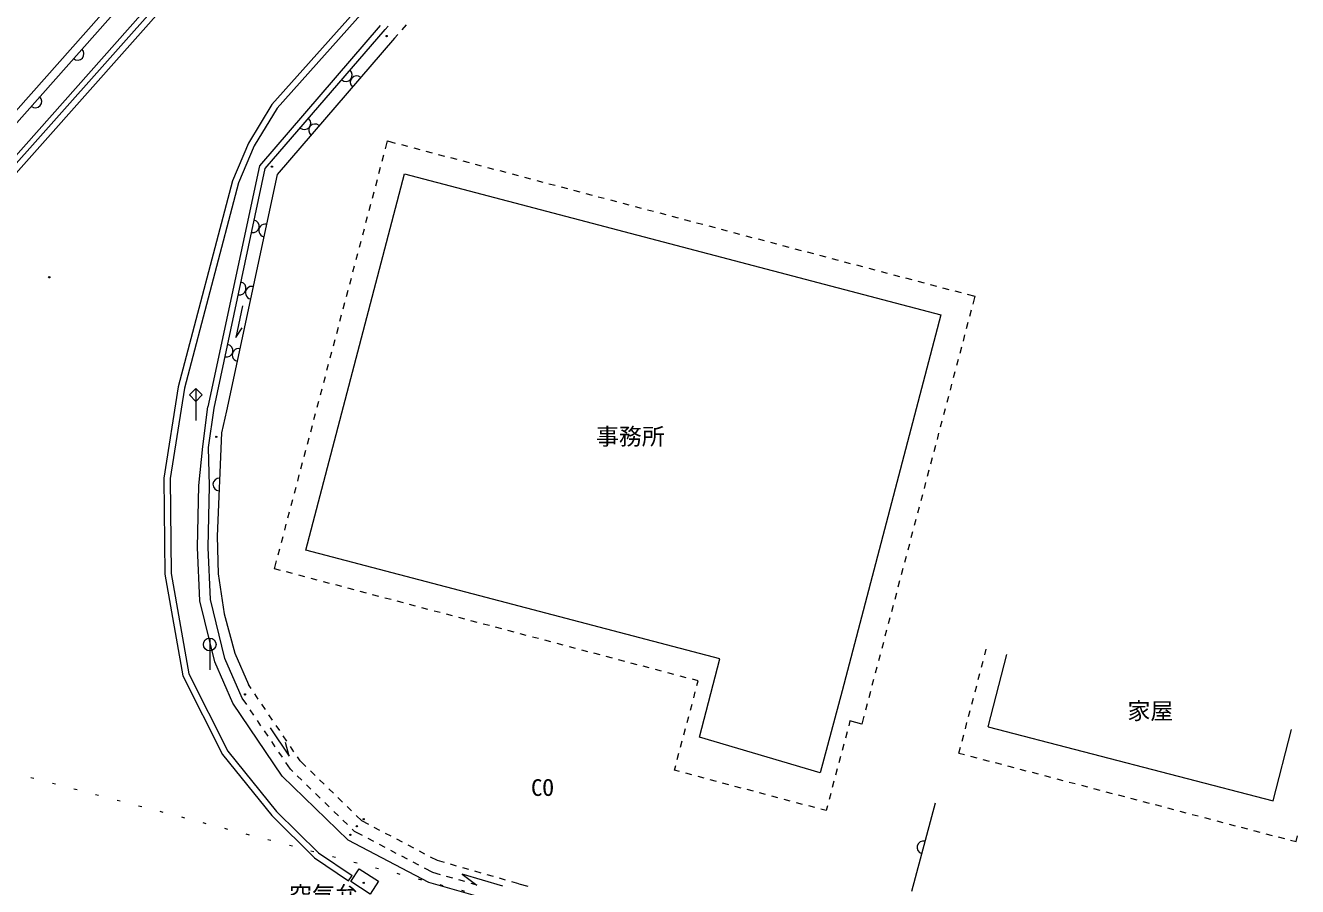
# Model space of a CAD drawing. Units: millimetres on the paper, with parts at other scales. Extents: x -4217 to 649, y -3995 to 278.
# Drawn here: x -226.8 to -126.8, y -688.1 to -620.4 of the extents above; entities that cross this region are included whole.
import ezdxf
from ezdxf.enums import TextEntityAlignment as Align

# ---------------------------------------------------------------- set-up
doc = ezdxf.new("R2010")
doc.units = ezdxf.units.MM
doc.linetypes.add('DOTTED', pattern=[1.75, 0.25, -1.5])
for name, color, linetype, lineweight in [('0-1_S-BGD', 134, 'Continuous', 18), ('0-9_標高点', 134, 'Continuous', 18), ('0-A_S-BGD', 134, 'Continuous', 18), ('0-B_S-BGD', 134, 'Continuous', 18), ('0-C_S-BGD', 134, 'Continuous', 18), ('0-F_S-BGD', 134, 'Continuous', 18), ('1-1_S-BGD', 134, 'Continuous', 18)]:
    doc.layers.add(name, color=color, linetype=linetype, lineweight=lineweight)
doc.styles.add('ＭＳ ゴシック', font='')
doc.styles.get('ＭＳ ゴシック').set_extended_font_data('MS Gothic')

msp = doc.modelspace()

# ---------------------------------------------------------------- linework, layer by layer
at = {"layer": '0-1_S-BGD'}
for p, q in [((-191.982, -590.559), (-231.68, -635.324)), ((-243.89, -649.701), (-208.697, -610.101)), ((-243.517, -650.033), (-208.323, -610.433)), ((-151.104, -675.554), (-149.628, -669.862)), ((-162.574, -672.724), (-164.307, -679.157)), ((-151.104, -675.554), (-128.715, -681.357)), ((-128.715, -681.357), (-127.261, -675.751)), ((-201.387, -687.644), (-201.107, -687.23))]:
    msp.add_line(p, q, dxfattribs=at)
for points in [[(-146.876, -533.852), (-148.149, -537.255), (-150.808, -540.612), (-245.791, -647.72), (-262.382, -665.67), (-280.711, -684.732)], [(-198.229, -619.687), (-199.557, -618.614), (-199.894, -618.207), (-207.404, -626.637), (-209.257, -629.671), (-210.517, -632.641), (-214.777, -648.837), (-215.894, -656.004), (-215.827, -663.547), (-214.414, -671.541), (-211.284, -677.721), (-207.417, -682.527), (-204.054, -685.841), (-201.387, -687.644)], [(-199.557, -618.614), (-207, -626.936), (-208.811, -629.9), (-210.043, -632.803), (-214.287, -648.94), (-215.393, -656.041), (-215.327, -663.501), (-213.934, -671.381), (-210.861, -677.448), (-207.046, -682.192), (-203.736, -685.452), (-201.107, -687.23)], [(-198.892, -620.434), (-208.393, -631.455), (-212.433, -650.41)], [(-172.201, -670.198), (-204.744, -661.657), (-196.985, -632.094), (-154.815, -643.16), (-162.574, -672.724)], [(-209.729, -642.457), (-210.234, -644.942), (-209.745, -644.187)], [(-210.474, -673.691), (-211.886, -670.442), (-213.072, -665.655), (-213.264, -661.46), (-213.147, -656.594), (-212.83, -653.517), (-212.433, -650.41)], [(-212.314, -656.614), (-212.394, -653.607), (-211.944, -650.514)], [(-164.307, -679.157), (-173.807, -676.361), (-172.201, -670.198)], [(-188.477, -689.657), (-195.082, -687.768), (-201.421, -684.443), (-206.592, -679.412), (-210.474, -673.691)], [(-207.535, -675.615), (-206.058, -677.858), (-206.351, -676.785)], [(-189.257, -688.064), (-192.455, -687.126), (-191.286, -687.987)]]:
    msp.add_lwpolyline(points, dxfattribs=at)
msp.add_lwpolyline([(-200.56, -686.701), (-199.027, -687.684), (-199.676, -688.696), (-201.209, -687.713)], close=True, dxfattribs=at)
at = {"layer": '0-9_標高点'}
for centre, radius in [((-198.387, -621.267), 0.05), ((-198.387, -621.267), 0.0333), ((-207.407, -631.527), 0.05), ((-207.407, -631.527), 0.0333), ((-224.91, -640.217), 0.05), ((-224.91, -640.217), 0.0333), ((-211.78, -652.761), 0.05), ((-211.78, -652.761), 0.0333), ((-209.52, -673.001), 0.05), ((-209.52, -673.001), 0.0333), ((-200.194, -682.801), 0.05), ((-200.194, -682.801), 0.0333), ((-200.73, -683.361), 0.05), ((-200.73, -683.361), 0.0333), ((-201.234, -684.037), 0.05), ((-201.234, -684.037), 0.0333), ((-200.194, -687.807), 0.05), ((-200.194, -687.807), 0.0333)]:
    msp.add_circle(centre, radius, dxfattribs=at)
at = {"layer": '0-A_S-BGD'}
msp.add_line((-213.39, -648.971), (-213.39, -651.471), dxfattribs=at)
msp.add_lwpolyline([(-213.39, -649.971), (-213.89, -649.471), (-213.39, -648.971), (-212.89, -649.471)], close=True, dxfattribs=at)
at = {"layer": '0-B_S-BGD'}
msp.add_line((-212.294, -668.577), (-212.294, -671.077), dxfattribs=at)
msp.add_circle((-212.294, -669.077), 0.5, dxfattribs=at)
at = {"layer": '0-C_S-BGD', "linetype": 'DOTTED'}
msp.add_line((-160.081, -696.894), (-281.548, -665.115), dxfattribs=at)
at = {"layer": '0-F_S-BGD'}
msp.add_line((-155.264, -681.545), (-157.124, -688.494), dxfattribs=at)
for points in [[(-280.23, -685.194), (-261.897, -666.127), (-245.297, -648.167), (-150.297, -541.041), (-147.557, -537.581), (-146.217, -533.754)], [(-211.944, -650.514), (-207.93, -631.684), (-198.514, -620.761)], [(-197.761, -621.419), (-207.006, -632.143), (-210.966, -650.723)], [(-210.966, -650.723), (-211.38, -652.441), (-211.697, -660.577), (-211.627, -663.514), (-211.15, -666.677), (-210.33, -669.761), (-209.254, -672.223)], [(-209.74, -673.287), (-211.094, -670.174), (-212.244, -665.534), (-212.43, -661.451), (-212.314, -656.614)]]:
    msp.add_lwpolyline(points, dxfattribs=at)
for centre, start, end in [((-222.678, -622.661), 228.43337, 48.43337), ((-201.59, -624.329), 229.23639, 49.23639), ((-200.751, -624.888), 49.23639, 229.23639), ((-225.995, -626.402), 228.43337, 48.43337), ((-204.854, -628.116), 229.23639, 49.23639), ((-204.016, -628.675), 49.23639, 229.23639), ((-208.895, -636.209), 257.96829, 77.96829), ((-207.943, -636.543), 77.96829, 257.96829), ((-209.937, -641.099), 257.96829, 77.96829), ((-208.986, -641.433), 77.96829, 257.96829), ((-210.979, -645.989), 257.96829, 77.96829), ((-210.028, -646.323), 77.96829, 257.96829), ((-211.539, -656.509), 87.77126, 267.77126), ((-156.194, -685.02), 75.02018, 255.02018)]:
    msp.add_arc(centre, 0.5, start, end, dxfattribs=at)
at = {"layer": '1-1_S-BGD'}
for p, q in [((-198.265, -620.481), (-198.514, -620.761)), ((-196.851, -620.394), (-197.183, -620.768)), ((-197.515, -621.142), (-197.761, -621.419)), ((-197.229, -629.798), (-196.746, -629.926)), ((-198.735, -631.094), (-198.607, -630.611)), ((-196.262, -630.054), (-195.779, -630.182)), ((-195.295, -630.309), (-194.812, -630.437)), ((-194.329, -630.565), (-193.845, -630.693)), ((-193.362, -630.821), (-192.878, -630.948)), ((-198.99, -632.061), (-198.862, -631.577)), ((-192.395, -631.076), (-191.912, -631.204)), ((-191.428, -631.332), (-190.945, -631.46)), ((-190.461, -631.587), (-189.978, -631.715)), ((-189.495, -631.843), (-189.011, -631.971)), ((-199.246, -633.028), (-199.118, -632.544)), ((-188.528, -632.099), (-188.045, -632.226)), ((-187.561, -632.354), (-187.078, -632.482)), ((-186.594, -632.61), (-186.111, -632.737)), ((-185.628, -632.865), (-185.144, -632.993)), ((-199.501, -633.994), (-199.374, -633.511)), ((-184.661, -633.121), (-184.177, -633.249)), ((-183.694, -633.376), (-183.211, -633.504)), ((-182.727, -633.632), (-182.244, -633.76)), ((-181.76, -633.888), (-181.277, -634.015)), ((-199.757, -634.961), (-199.629, -634.478)), ((-180.794, -634.143), (-180.31, -634.271)), ((-179.827, -634.399), (-179.343, -634.526)), ((-178.86, -634.654), (-178.377, -634.782)), ((-177.893, -634.91), (-177.41, -635.038)), ((-200.013, -635.928), (-199.885, -635.444)), ((-176.926, -635.165), (-176.443, -635.293)), ((-175.96, -635.421), (-175.476, -635.549)), ((-174.993, -635.677), (-174.509, -635.804)), ((-174.026, -635.932), (-173.543, -636.06)), ((-200.268, -636.895), (-200.14, -636.411)), ((-173.059, -636.188), (-172.576, -636.315)), ((-172.092, -636.443), (-171.609, -636.571)), ((-171.126, -636.699), (-170.642, -636.827)), ((-170.159, -636.954), (-169.676, -637.082)), ((-200.524, -637.861), (-200.396, -637.378)), ((-169.192, -637.21), (-168.709, -637.338)), ((-168.225, -637.466), (-167.742, -637.593)), ((-167.259, -637.721), (-166.775, -637.849)), ((-200.779, -638.828), (-200.651, -638.345)), ((-166.292, -637.977), (-165.808, -638.104)), ((-165.325, -638.232), (-164.842, -638.36)), ((-164.358, -638.488), (-163.875, -638.616)), ((-163.391, -638.743), (-162.908, -638.871)), ((-201.035, -639.795), (-200.907, -639.312)), ((-162.425, -638.999), (-161.941, -639.127)), ((-161.458, -639.255), (-160.974, -639.382)), ((-160.491, -639.51), (-160.008, -639.638)), ((-159.524, -639.766), (-159.041, -639.893)), ((-201.29, -640.762), (-201.163, -640.278)), ((-158.557, -640.021), (-158.074, -640.149)), ((-157.591, -640.277), (-157.107, -640.405)), ((-156.624, -640.532), (-156.14, -640.66)), ((-155.657, -640.788), (-155.174, -640.916)), ((-201.546, -641.729), (-201.418, -641.245)), ((-154.69, -641.044), (-154.207, -641.171)), ((-153.723, -641.299), (-153.24, -641.427)), ((-201.802, -642.695), (-201.674, -642.212)), ((-152.444, -642.814), (-152.571, -643.297)), ((-202.057, -643.662), (-201.929, -643.179)), ((-152.699, -643.781), (-152.827, -644.264)), ((-202.313, -644.629), (-202.185, -644.146)), ((-152.955, -644.747), (-153.082, -645.231)), ((-202.568, -645.596), (-202.44, -645.112)), ((-153.21, -645.714), (-153.338, -646.198)), ((-202.824, -646.563), (-202.696, -646.079)), ((-153.466, -646.681), (-153.594, -647.164)), ((-203.079, -647.529), (-202.952, -647.046)), ((-153.721, -647.648), (-153.849, -648.131)), ((-203.335, -648.496), (-203.207, -648.013)), ((-153.977, -648.615), (-154.105, -649.098)), ((-203.846, -650.43), (-203.718, -649.946)), ((-203.591, -649.463), (-203.463, -648.98)), ((-154.233, -649.581), (-154.36, -650.065)), ((-204.102, -651.397), (-203.974, -650.913)), ((-154.488, -650.548), (-154.616, -651.032)), ((-204.357, -652.363), (-204.229, -651.88)), ((-154.744, -651.515), (-154.871, -651.998)), ((-204.613, -653.33), (-204.485, -652.847)), ((-154.999, -652.482), (-155.127, -652.965)), ((-204.868, -654.297), (-204.741, -653.813)), ((-155.255, -653.449), (-155.383, -653.932)), ((-205.124, -655.264), (-204.996, -654.78)), ((-155.51, -654.415), (-155.638, -654.899)), ((-205.38, -656.23), (-205.252, -655.747)), ((-155.766, -655.382), (-155.894, -655.866)), ((-205.635, -657.197), (-205.507, -656.714)), ((-156.022, -656.349), (-156.149, -656.832)), ((-205.891, -658.164), (-205.763, -657.681)), ((-156.277, -657.316), (-156.405, -657.799)), ((-206.146, -659.131), (-206.018, -658.647)), ((-156.533, -658.283), (-156.66, -658.766)), ((-206.402, -660.098), (-206.274, -659.614)), ((-156.788, -659.249), (-156.916, -659.733)), ((-206.657, -661.064), (-206.53, -660.581)), ((-157.044, -660.216), (-157.172, -660.699)), ((-206.913, -662.031), (-206.785, -661.548)), ((-157.299, -661.183), (-157.427, -661.666)), ((-157.555, -662.15), (-157.683, -662.633)), ((-205.777, -663.508), (-206.261, -663.38)), ((-204.811, -663.763), (-205.294, -663.636)), ((-203.844, -664.019), (-204.327, -663.891)), ((-157.811, -663.116), (-157.938, -663.6)), ((-202.877, -664.275), (-203.36, -664.147)), ((-201.91, -664.53), (-202.394, -664.402)), ((-200.943, -664.786), (-201.427, -664.658)), ((-199.977, -665.041), (-200.46, -664.913)), ((-158.066, -664.083), (-158.194, -664.567)), ((-199.01, -665.297), (-199.493, -665.169)), ((-198.043, -665.552), (-198.526, -665.425)), ((-197.076, -665.808), (-197.56, -665.68)), ((-196.109, -666.064), (-196.593, -665.936)), ((-158.322, -665.05), (-158.45, -665.533)), ((-195.143, -666.319), (-195.626, -666.191)), ((-194.176, -666.575), (-194.659, -666.447)), ((-193.209, -666.83), (-193.693, -666.702)), ((-192.242, -667.086), (-192.726, -666.958)), ((-158.577, -666.017), (-158.705, -666.5)), ((-191.276, -667.341), (-191.759, -667.214)), ((-190.309, -667.597), (-190.792, -667.469)), ((-189.342, -667.853), (-189.825, -667.725)), ((-159.088, -667.95), (-159.216, -668.434)), ((-158.833, -666.984), (-158.961, -667.467)), ((-188.375, -668.108), (-188.859, -667.98)), ((-187.408, -668.364), (-187.892, -668.236)), ((-186.442, -668.619), (-186.925, -668.491)), ((-185.475, -668.875), (-185.958, -668.747)), ((-159.344, -668.917), (-159.472, -669.401)), ((-184.508, -669.13), (-184.991, -669.003)), ((-183.541, -669.386), (-184.025, -669.258)), ((-182.574, -669.642), (-183.058, -669.514)), ((-181.608, -669.897), (-182.091, -669.769)), ((-159.6, -669.884), (-159.727, -670.367)), ((-151.373, -669.9), (-151.252, -669.441)), ((-180.641, -670.153), (-181.124, -670.025)), ((-179.674, -670.408), (-180.157, -670.28)), ((-178.707, -670.664), (-179.191, -670.536)), ((-177.74, -670.919), (-178.224, -670.792)), ((-159.855, -670.851), (-159.983, -671.334)), ((-151.627, -670.867), (-151.5, -670.383)), ((-176.774, -671.175), (-177.257, -671.047)), ((-175.807, -671.431), (-176.29, -671.303)), ((-174.84, -671.686), (-175.323, -671.558)), ((-173.897, -671.935), (-174.357, -671.814)), ((-173.996, -672.307), (-173.897, -671.935)), ((-160.111, -671.818), (-160.239, -672.301)), ((-151.881, -671.834), (-151.754, -671.35)), ((-209.042, -672.536), (-209.254, -672.223)), ((-208.48, -673.364), (-208.761, -672.95)), ((-174.253, -673.274), (-174.125, -672.791)), ((-160.366, -672.784), (-160.494, -673.268)), ((-152.135, -672.801), (-152.008, -672.318)), ((-209.389, -673.805), (-209.74, -673.287)), ((-207.919, -674.191), (-208.199, -673.778)), ((-174.511, -674.24), (-174.382, -673.757)), ((-160.622, -673.751), (-160.75, -674.235)), ((-152.389, -673.768), (-152.262, -673.285)), ((-208.828, -674.633), (-209.108, -674.219)), ((-207.357, -675.019), (-207.638, -674.605)), ((-174.768, -675.206), (-174.639, -674.723)), ((-160.877, -674.718), (-161.04, -675.334)), ((-152.643, -674.736), (-152.516, -674.252)), ((-208.266, -675.46), (-208.547, -675.046)), ((-207.705, -676.288), (-207.986, -675.874)), ((-206.796, -675.846), (-207.077, -675.433)), ((-175.025, -676.173), (-174.896, -675.69)), ((-162.199, -675.954), (-162.327, -676.437)), ((-161.969, -675.089), (-162.07, -675.471)), ((-161.04, -675.334), (-161.969, -675.089)), ((-152.897, -675.703), (-152.77, -675.219)), ((-207.144, -677.115), (-207.424, -676.701)), ((-206.235, -676.674), (-206.515, -676.26)), ((-175.282, -677.139), (-175.154, -676.656)), ((-162.456, -676.92), (-162.585, -677.403)), ((-153.151, -676.67), (-153.024, -676.186)), ((-206.582, -677.943), (-206.863, -677.529)), ((-205.673, -677.501), (-205.954, -677.088)), ((-175.539, -678.106), (-175.411, -677.622)), ((-162.713, -677.887), (-162.842, -678.37)), ((-153.399, -677.613), (-153.278, -677.154)), ((-153.399, -677.613), (-152.968, -677.726)), ((-152.484, -677.853), (-152.001, -677.98)), ((-162.97, -678.853), (-163.099, -679.336)), ((-151.517, -678.107), (-151.034, -678.234)), ((-150.55, -678.361), (-150.067, -678.488)), ((-149.583, -678.615), (-149.099, -678.742)), ((-148.616, -678.869), (-148.132, -678.996)), ((-205.051, -679.749), (-205.41, -679.4)), ((-204.011, -679.365), (-204.37, -679.017)), ((-203.294, -680.063), (-203.653, -679.714)), ((-174.396, -679.326), (-174.879, -679.197)), ((-173.429, -679.583), (-173.912, -679.454)), ((-172.463, -679.84), (-172.946, -679.712)), ((-163.228, -679.819), (-163.356, -680.303)), ((-147.649, -679.123), (-147.165, -679.25)), ((-146.681, -679.377), (-146.198, -679.504)), ((-145.714, -679.631), (-145.231, -679.758)), ((-144.747, -679.885), (-144.263, -680.012)), ((-204.335, -680.446), (-204.693, -680.097)), ((-203.618, -681.143), (-203.976, -680.794)), ((-202.578, -680.76), (-202.936, -680.411)), ((-171.496, -680.097), (-171.98, -679.969)), ((-170.53, -680.355), (-171.013, -680.226)), ((-169.564, -680.612), (-170.047, -680.483)), ((-168.597, -680.869), (-169.081, -680.74)), ((-163.485, -680.786), (-163.613, -681.269)), ((-143.78, -680.139), (-143.296, -680.266)), ((-142.813, -680.393), (-142.329, -680.52)), ((-141.845, -680.647), (-141.362, -680.774)), ((-140.878, -680.901), (-140.395, -681.028)), ((-202.901, -681.84), (-203.259, -681.492)), ((-201.861, -681.457), (-202.219, -681.109)), ((-201.144, -682.154), (-201.503, -681.806)), ((-167.631, -681.126), (-168.114, -680.998)), ((-166.665, -681.383), (-167.148, -681.255)), ((-165.698, -681.641), (-166.181, -681.512)), ((-164.732, -681.898), (-165.215, -681.769)), ((-163.742, -681.752), (-163.844, -682.134)), ((-139.911, -681.155), (-139.427, -681.282)), ((-138.944, -681.409), (-138.46, -681.536)), ((-137.977, -681.663), (-137.493, -681.79)), ((-137.009, -681.917), (-136.526, -682.044)), ((-202.184, -682.538), (-202.543, -682.189)), ((-201.467, -683.235), (-201.826, -682.886)), ((-163.844, -682.134), (-164.249, -682.026)), ((-136.042, -682.171), (-135.559, -682.298)), ((-135.075, -682.425), (-134.591, -682.552)), ((-134.108, -682.679), (-133.624, -682.806)), ((-133.141, -682.933), (-132.657, -683.061)), ((-198.915, -683.687), (-199.358, -683.455)), ((-198.029, -684.152), (-198.472, -683.919)), ((-132.173, -683.188), (-131.69, -683.315)), ((-131.206, -683.442), (-130.723, -683.569)), ((-130.239, -683.696), (-129.755, -683.823)), ((-129.272, -683.95), (-128.788, -684.077)), ((-199.398, -684.563), (-199.841, -684.33)), ((-198.513, -685.027), (-198.956, -684.795)), ((-197.144, -684.616), (-197.587, -684.384)), ((-196.258, -685.081), (-196.701, -684.849)), ((-128.305, -684.204), (-127.821, -684.331)), ((-127.337, -684.458), (-126.907, -684.571)), ((-126.907, -684.571), (-126.786, -684.112)), ((-197.627, -685.492), (-198.07, -685.26)), ((-196.742, -685.957), (-197.185, -685.724)), ((-195.373, -685.545), (-195.816, -685.313)), ((-195.856, -686.421), (-196.299, -686.189)), ((-192.886, -686.489), (-193.367, -686.352)), ((-191.924, -686.764), (-192.405, -686.627)), ((-190.963, -687.039), (-191.444, -686.902)), ((-193.197, -687.441), (-193.678, -687.303)), ((-192.235, -687.715), (-192.716, -687.578)), ((-191.274, -687.99), (-191.755, -687.853)), ((-190.001, -687.314), (-190.482, -687.177)), ((-189.04, -687.589), (-189.521, -687.451)), ((-188.01, -687.883), (-188.559, -687.726)), ((-188.009, -687.884), (-187.285, -688.07))]:
    msp.add_line(p, q, dxfattribs=at)
for points in [[(-198.479, -630.127), (-198.316, -629.511), (-197.712, -629.671)], [(-152.757, -641.555), (-152.153, -641.714), (-152.316, -642.33)], [(-206.744, -663.252), (-207.204, -663.131), (-207.041, -662.515)], [(-204.728, -678.668), (-205.18, -678.228), (-205.392, -677.915)], [(-205.768, -679.051), (-205.95, -678.874), (-206.301, -678.357)], [(-175.362, -679.069), (-175.767, -678.961), (-175.668, -678.589)], [(-199.8, -683.223), (-200.334, -682.943), (-200.786, -682.503)], [(-200.284, -684.098), (-200.927, -683.761), (-201.109, -683.584)], [(-193.847, -686.215), (-194.397, -686.058), (-194.93, -685.778)], [(-194.158, -687.166), (-194.77, -686.991), (-195.413, -686.653)]]:
    msp.add_lwpolyline(points, dxfattribs=at)

# ---------------------------------------------------------------- texts
at = {"layer": '0-1_S-BGD', "style": 'ＭＳ ゴシック'}
for s, p in [('事務所', (-181.934, -653.783)), ('家屋', (-140.153, -675.353)), ('CO', (-187.04, -681.374)), ('空気弁', (-206.059, -689.81))]:
    msp.add_text(s, height=1.32, dxfattribs=at).set_placement(p, align=Align.BOTTOM_LEFT)

doc.saveas('drawing.dxf')
